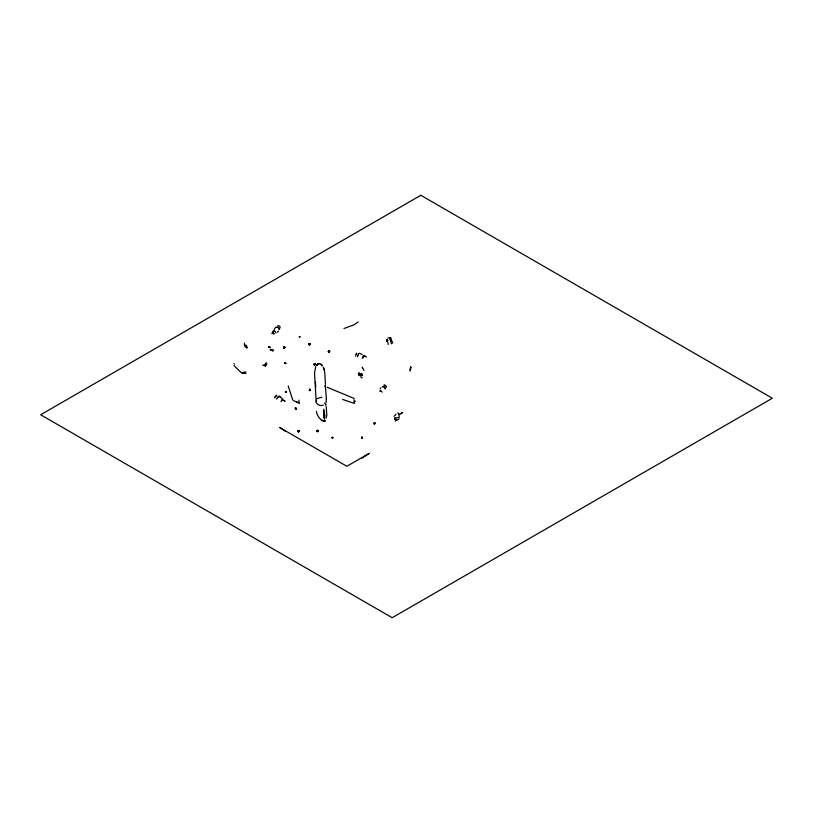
<?xml version="1.0" encoding="UTF-8"?>
<svg xmlns="http://www.w3.org/2000/svg" width="813" height="813" viewBox="0 0 813 813"><rect width="100%" height="100%" fill="white"/><g stroke="black" fill="none" stroke-linecap="round" stroke-linejoin="round"><path stroke-width="1.22" d="M273.239 350.677L272.009 350.332M326.348 398.655L325.332 385.22L324.885 386.602M262.955 365.555L262.812 365.037M265.607 363.482C266.318 363.299 265.251 364.509 265.749 363.33M266.288 363.279L266.766 363.97L266.034 364.183M323.615 409.671L324.092 409.254M362.334 367.303L363.939 370.515M298.391 431.937L299.021 430.697M299.154 431.053L298.544 431.134M410.535 367.771L410.616 366.866L410.169 370.037M324.357 419.335L324.001 410.971L324.041 417.892M356.551 353.167L355.545 356.074M273.351 332.608L273.29 334.011L274.642 333.645M323.33 405.189C320.617 406.205 317.009 405.108 316.216 402.069L316.511 399.508M326.074 402.831L326.298 399.02M410.697 367.293L410.27 371.002L410.738 367.293L410.494 367.771M357.354 356.826L358.116 354.641M382.161 392.151L380.403 390.382M396.612 419.732L394.651 419.345L394.854 417.953L399.173 417.506C399.122 416.449 399.163 412.089 397.709 413.095M394.651 419.345L394.854 417.953M273.859 331.257L274.388 330.921M276.481 327.314L278.32 327.405L279.367 329.356M284.103 348.32L284.885 347.202L283.707 347.832M316.938 431.317C317.09 428.725 319.316 432.404 317.71 430.819M361.968 375.372L361.958 373.99L361.785 374.874M360.494 374.417L358.889 374.976L360.484 375.87L358.858 374.986L360.149 374.285L362.09 375.362L360.911 375.921L362.141 375.159L360.413 374.58M315.403 364.539C313.188 362.08 315.139 366.907 315.048 364.163M387.171 341.186C388.848 338.218 384.569 341.775 387.852 340.545M356.501 353.482L356.307 354.275M264.997 366.287L265.942 364.661L265.475 366.114M359.732 373.36L359.366 373.929M324.895 420.595L324.783 421.195M309.905 344.499L308.889 343.604L309.977 344.397M310.099 344.326C309.275 341.684 307.68 346.602 309.875 343.919M308.523 344.204L309.783 344.397M308.95 343.503L309.55 344.387M393.99 416.358L396.073 414.173M268.798 346.999L269.946 347.334L268.798 347.019L269.327 346.684M264.225 365.474L264.611 364.763L263.839 365.25M284.682 347.974L283.757 347.161M362.405 358.147L363.299 355.85M315.708 366.592L314.519 373.004L316.216 402.069M362.944 357.893L363.248 357.039M357.517 356.236L357.791 355.474M285.139 363.289L285.282 362.872C287.406 364.295 283.28 362.964 285.221 362.852L284.611 363.126M270.638 349.773L271.268 349.641L270.394 349.397M270.759 349.6L271.146 349.966M326.064 418.228L326.856 415.158L326.155 406.429M244.967 346.531L244.388 343.147M319.245 363.787L318.218 363.939M297.873 431.134L298.371 430.423L298.666 431.185M297.792 431.561L298.462 430.443M297.914 431.703L298.971 431.246L297.985 430.88M277.761 397.608L278.341 396.531M358.421 374.143C359.57 370.657 359.041 376.48 358.462 373.197M358.828 373.523L359.529 373.279L359.153 374.417M359.356 374.387L359.742 373.634M361.053 374.59L362.08 374.417M361.114 374.752L361.114 375.393L361.277 374.102M361.521 374.132L361.307 374.62L361.785 374.234M361.379 375.494L362.181 374.884M323.665 412.699L324.214 411.693L324.956 416.012M358.299 354.173L358.635 353.482M283.513 347.303L283.808 347.913M284.347 347.07L283.9 347.71M284.184 347.588L284.326 346.765L283.605 347.385M316.958 431.134L317.771 430.321M317.802 430.595L318.259 431.266M325.027 420.575L324.712 421.256L324.936 420.778M323.859 412.293L324.6 412.201M319.367 363.787L320.098 363.706M273.27 331.104L271.999 333.543L273.89 331.084M282.233 399.935L280.912 401.663M278.137 396.907L276.461 399.122M286.461 391.815L285.688 391.378L285.333 392.029L286.115 392.486L286.471 391.866M285.739 392.415L285.637 391.399M285.973 392.394L286.328 391.785M299.438 336.785L299.977 336.826M274.184 329.489L275.719 327.233M380.199 388.949L381.002 387.659M313.991 364.041L314.621 365.149M314.031 364.61L315.017 363.99M299.621 336.623L299.082 336.816M308.584 344.377L309.204 343.533M308.716 344.57L309.438 343.604M308.92 344.753L309.672 343.747M309.387 344.956L310.017 344.112M309.58 344.956L310.068 344.285M387.842 338.269L388.309 337.608M274.987 396.907L276.705 395.23L274.55 397.842M317.751 364.041L317.029 364.885L317.985 363.787M382.537 386.551L384.722 387.171L385.382 388.817M277.904 325.535L279.794 326.237L280.139 327.924M279.255 329.255L278.31 327.466M382.669 386.642L383.604 386.541M276.044 332.802L274.652 330.993M277.467 332.131L278.524 331.054M317.639 431.124L316.836 431.246M314.885 364.183L314.855 365.067M386.348 340.403L387.049 339.702M386.775 340.21L387.71 340.444M386.47 340.617L386.907 339.936M386.632 340.84L387.567 340.677M386.825 341.023L387.476 340.759M282.05 399.559L285.099 401.348L284.631 400.89M266.034 364.783L264.428 364.742L265.942 364.691M361.775 458.278L369.234 453.349L346.856 466.276L279.702 427.506L285.302 431.286M299.458 337.029L299.987 336.795M358.137 321.948L354.234 324.712L343.94 328.533M266.501 364.448L265.262 364.194M389.508 338.289L390.575 337.608L392.791 343.238M272.375 349.956L271.979 350.271M314.255 363.939L315.444 364.356M400.392 413.837L402.811 412.425L399.081 414.579M273.32 350.576L272.07 349.641L272.07 350.291M272.955 350.179L271.867 350.413M273.534 350.505L272.731 350.627M328.97 352.09L329.489 350.952L329.58 351.541L328.3 351.724L328.828 350.606L329.55 350.911M309.489 389.996L309.519 389.203C311.979 390.382 307.761 390.352 309.611 390.677M295.332 408.055L296.186 408.35L295.962 409.071L295.302 408.075L296.166 408.949L296.125 408.39M295.708 408.055L295.302 408.654M332.009 437.983L332.243 437.272L332.141 437.902M332.863 437.628L332.415 437.384M332.039 437.384L332.893 437.689M374.275 422.658L374.59 423.868L374.752 422.648M374.539 423.878C374.315 424.132 375.21 422.262 374.58 423.36M374 423.919L375.037 423.329M395.352 421.043L399.081 418.888M309.55 389.834L310.261 389.844A1.809 1.037 -0.2 0 1 309.58 389.447L310.271 390.138A1.809 1.037 -0.2 0 1 309.58 389.742L309.611 389.142L310.241 389.508M354.285 401.724L355.423 401.155M317.172 398.522L321.918 397.191M389.661 337.995L390.575 337.608L389.661 337.995L391.46 343.828M361.846 437.15L362.293 437.303A1.809 1.474 -59.6 0 0 362.435 438.177L361.734 438.461L361.561 437.638M361.917 437.12L362.476 438.227L362.324 437.353L361.633 437.953M385.057 388.787L385.21 387.811L383.97 386.703M380.017 390.779L379.956 391.47M359.62 373.797L358.37 374.326M245.963 371.937L241.898 372.588L245.953 373.431L241.542 372.974L233.941 365.545M374.813 422.618L374.204 422.699L374.559 423.603M373.929 423.746L375.098 423.553M276.979 326.968L277.955 327.243M270.373 349.448L270.892 349.438M270.272 349.712L271.247 349.702M285.19 362.933L285.851 363.594M285.454 363.32L284.743 362.822M385.89 387.354C388.136 386.988 383.218 383.086 384.082 385.809M296.46 401.896L297.477 402.089M246.044 347.466L246.898 347.679L246.461 345.982M358.675 374.387L358.685 373.553M246.258 347.507L246.949 347.7L246.634 346.958M316.44 411.398C316.348 414.762 320.729 420.382 322.161 420.372L323.889 421.601L323.493 420.717M342.619 399.437L354.295 403.411L354.072 399.661M321.714 420.341L322.619 420.646M284.428 346.836L283.859 346.897L284.408 347.334M316.887 431.368L317.558 431.845M359.427 353.269L362.161 354.529M363.381 355.748L365.474 356.602M354.173 398.451L327.1 387.262M298.249 430.494L299.042 431.002M298.117 430.656L298.676 430.91M298.3 431.246L298.859 431.5M298.168 431.469L298.727 431.723M298.025 431.632L298.595 431.886M293.696 400.636L299.377 403.451L298.808 400.159M295.627 408.085L296.156 408.299M244.337 344.722L244.54 345.576M265.902 363.055L266.634 363.462M366.511 357.029L363.929 355.515M329.58 351.541L328.889 350.86A1.809 1.037 -0.2 0 0 329.58 351.246L329.58 351.541A1.809 1.037 -0.2 0 1 328.899 351.155L328.3 351.724M329.478 351.755L328.889 350.576M328.3 351.562L328.93 351.927M269.347 346.877L269.967 347.232M268.869 346.765L269.936 347.314M268.818 346.948L269.449 347.303M271.877 349.763L272.629 350.037M309.55 389.996L310.17 390.352L310.2 389.59M295.475 408.624L296.105 408.99M279.164 396.195L280.15 396.886L279.083 396.124M292.802 400.118L288.188 385.921M284.306 346.795L284.926 347.324M284.144 346.836L284.906 347.517M318.361 431.042L317.792 430.29M317.06 430.91L317.913 431.673M280.231 396.947L282.965 399.315M233.849 363.584L234.49 364.163M321.318 364.458L320.942 364.021L321.155 364.61M313.899 364.509L314.418 365.159M246.359 346.836L246.898 347.679L246.563 346.958M246.4 346.887L246.898 347.679L246.43 346.724M325.8 404.63L325.932 405.169L325.393 404.071A5.112 4.644 -7 0 0 324.55 403.136M245.841 345.017L246.115 345.83M324.275 369.935L323.34 367.181L324.692 371.612L325.424 384.244M362.517 368.35L362.374 367.324M323.798 410.982L323.93 411.764M387.862 342.202L388.238 344.56M324.59 417.872L324.001 410.971M315.403 382.049L315.82 386.937M332.69 437.801L332.69 438.38M295.983 408.472L295.983 409.051M272.66 350.677L272.721 350.057L272.518 350.759M361.805 377.506L361.257 377.71L361.805 377.506M316.968 364.976L316.684 365.474L317.568 364.265L316.968 364.976M420.809 195.283L40.65 414.762L392.191 617.717L772.35 398.238L420.809 195.283M328.93 351.206L329.539 351.562L328.93 351.206M362.446 438.136L362.252 438.065A1.809 1.474 -59.6 0 1 362.11 437.201L362.435 438.177M321.785 365.108L321.399 364.559L322.111 365.901L321.785 365.108"/></g></svg>
